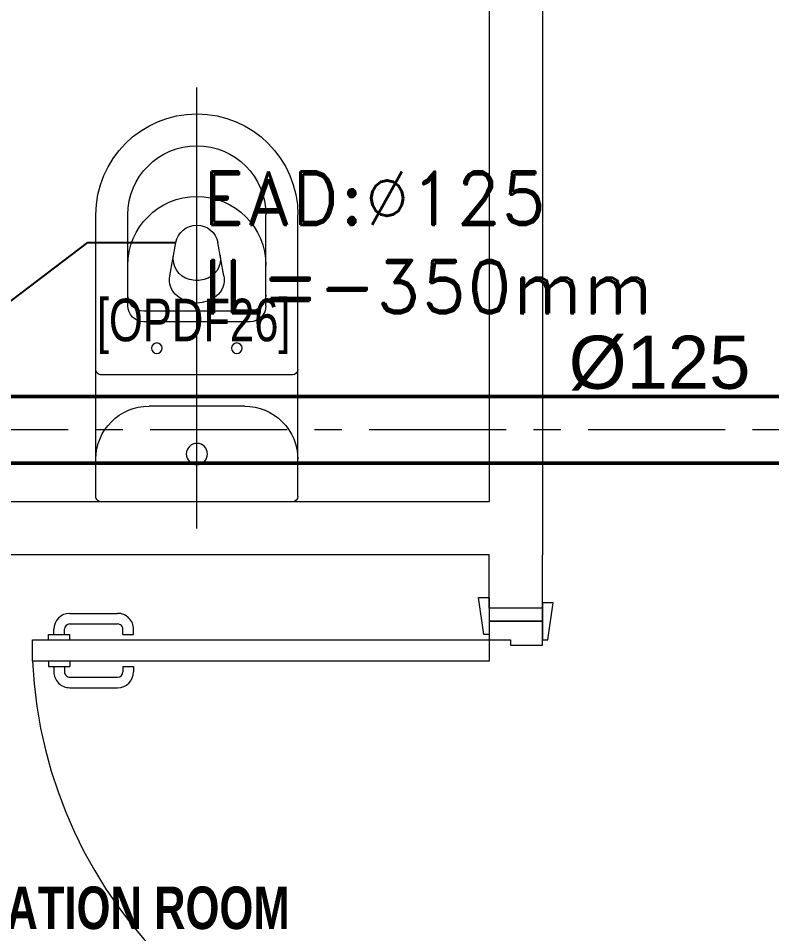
# Model space of a CAD drawing. Header units: millimetres. Extents: x -160614 to 59925, y -157025 to 0.
# Drawn here: x -39838 to -38421, y -112576 to -110853 of the extents above; entities that cross this region are included whole.
import ezdxf
from ezdxf import colors
from ezdxf.entities.mleader import LeaderData, LeaderLine
from ezdxf.math import Vec2, Vec3

# ---------------------------------------------------------------- set-up
doc = ezdxf.new("R2010")
doc.units = ezdxf.units.MM
doc.header["$LTSCALE"] = 8
doc.linetypes.add('AXES', pattern=[50.800000000000004, 31.75, -6.35, 6.35, -6.35])
for name, color, linetype, lineweight in [('72_EGR_BASE_TEXT', 9, 'Continuous', 5), ('72_EGR_EQP_TAG', 9, 'Continuous', 5), ('SANIT', 9, 'Continuous', 5), ('Walls', 9, 'Continuous', 5), ('Wooden Joinery', 9, 'Continuous', 5)]:
    doc.layers.add(name, color=color, linetype=linetype, lineweight=lineweight)
for name, color, linetype in [('A-EXH', 1, 'Continuous'), ('A-EXH-texts', 1, 'Continuous'), ('A-EXH-thin', 8, 'Continuous'), ('AC-EXHAUST-TXT', 25, 'Continuous')]:
    doc.layers.add(name, color=color, linetype=linetype)
doc.styles.add('ARIAL', font='arial.ttf')
doc.styles.add('ROMAND', font='romand.shx')
doc.styles.add('X3G_ENTITY_9EC9', font='swisscl.ttf', dxfattribs={"height": 0.2})
doc.styles.add('X3G_ENTITY_9F38', font='swisscl.ttf', dxfattribs={"height": 0.2})

# ---------------------------------------------------------------- blocks, each defined once
blk = doc.blocks.new('A$C72370EFE')
at = {"layer": 'Wooden Joinery'}
for p, q in [((-0.009999999999990905, -0.03000000000000114), (-0.01000000000010459, -0.07000000000000028)), ((0, -0.03000000000000114), (-0.009999999999990905, -0.03000000000000114)), ((0.04000000000019099, -0.03000000000000114), (0.0500000000001819, -0.03000000000000114)), ((0.0500000000001819, -0.03000000000000114), (0.05000000000029559, -0.07000000000000028)), ((-0.009999999999990905, -0.03999999999999915), (-0.01999999999998181, -0.03999999999999915)), ((0.0500000000001819, -0.03999999999999915), (0.0600000000001728, -0.03999999999999915)), ((-0.009999999999990905, -0.06000000000000227), (-0.01999999999998181, -0.06000000000000227)), ((0.0500000000001819, -0.06000000000000227), (0.0600000000001728, -0.06000000000000227)), ((-0.04999999999995453, -0.07000000000000028), (-0.04999999999984084, -0.1600000000000037)), ((-0.02999999999997272, -0.07000000000000028), (-0.02999999999985903, -0.1600000000000037)), ((0, -0.07000000000000028), (-0.009999999999990905, -0.07000000000000028)), ((0.04000000000019099, -0.07000000000000028), (0.0500000000001819, -0.07000000000000028)), ((0.07000000000016371, -0.07000000000000028), (0.07000000000005002, -0.1600000000000037)), ((0.09000000000014552, -0.07000000000000028), (0.09000000000003183, -0.1600000000000037)), ((-0.009999999999877218, -0.1700000000000017), (-0.01999999999986812, -0.1700000000000017)), ((-0.009999999999877218, -0.1700000000000017), (-0.009999999999877218, -0.1900000000000048)), ((0.05000000000006821, -0.1700000000000017), (0.06000000000005912, -0.1700000000000017)), ((0.05000000000006821, -0.1700000000000017), (0.05000000000006821, -0.1900000000000048)), ((-0.009999999999877218, -0.1900000000000048), (-0.01999999999986812, -0.1900000000000048)), ((0.05000000000006821, -0.1900000000000048), (0.06000000000005912, -0.1900000000000048))]:
    blk.add_line(p, q, dxfattribs=at)
for centre, radius, start, end in [((-0.01999999999998181, -0.07000000000000028), 0.03, 90, 180), ((0.0600000000001728, -0.07000000000000028), 0.03, 0, 90), ((-0.01999999999998181, -0.07000000000000028), 0.01, 90, 180), ((0.0600000000001728, -0.07000000000000028), 0.01, 0, 90), ((-0.01999999999986812, -0.1600000000000037), 0.03, 180, 270), ((-0.01999999999986812, -0.1600000000000037), 0.01, 180, 270), ((0.06000000000005912, -0.1600000000000037), 0.01, 270, 0), ((0.06000000000005912, -0.1600000000000037), 0.03, 270, 0)]:
    blk.add_arc(centre, radius, start, end, dxfattribs=at)
blk = doc.blocks.new('A$C5DAD61B4')
at = {"layer": 'Wooden Joinery'}
for points in [[(80.0034003558103, 959.0632679803384), (80.0034003558103, 969.0637476109405), (10.00004294095561, 979.0642272418336), (10.00004294095561, 959.0632679803384)], [(939.9976447881199, 959.063267980222), (939.9976447881199, 969.0637476109405), (1010.001002202975, 979.0642272417172), (1010.001002202742, 959.0632679802802)], [(70.00292072515003, 859.0632679803675), (70.00292072515003, 849.0627883495908), (-0.0004366899374872446, 839.0623087189888), (-0.0004366899374872446, 859.0632679803675)], [(120.005318878917, 859.0632679802511), (120.0053188809543, -0.0001446793876311858), (80.0034003580804, -0.0001446794458388467), (80.00340035604313, 859.0632679803675)], [(949.9981244192459, 859.0632679802511), (949.9981244192459, 849.062788349649), (1020.001481833868, 839.0623087189306), (1020.001481833868, 859.0632679803675)]]:
    blk.add_lwpolyline(points, close=True, dxfattribs=at)
for points in [[(45.0017216487322, 859.0632679803093), (45.0017216487322, 959.0632679803384), (20.00052257184871, 959.0632679804548), (20.00052257208154, 859.0632679804839), (45.0017216487322, 859.0632679803093)], [(45.00172164849937, 859.0632679806004), (80.00340035604313, 859.0632679803675), (80.00340035604313, 899.0651865034743), (90.0038799867034, 899.065186503125), (90.00387998693623, 959.0632679805713), (45.0017216487322, 959.0632679803384), (45.00172164849937, 859.0632679806004)], [(974.9993234954309, 859.0632679803675), (939.9976447881199, 859.0632679801929), (939.9976447878871, 899.065186503416), (929.9971651574597, 899.0651865031832), (929.997165156994, 959.0632679803966), (974.9993234949652, 959.0632679804548), (974.9993234954309, 859.0632679803675)], [(974.999323495198, 859.0632679803675), (974.9993234949652, 959.0632679804548), (1000.000522571849, 959.0632679803966), (1000.000522572082, 859.0632679803093), (974.999323495198, 859.0632679803675)]]:
    blk.add_lwpolyline(points, dxfattribs=at)
blk.add_arc((80.00340035604313, 859.0632679803675), 859.9942444320768, 272.6660275778568, 0, dxfattribs=at)
at = {"layer": 'Wooden Joinery', "xscale": 999.9999999998854, "yscale": 999.9999999998854, "zscale": 999.9999999998854, "rotation": 180}
blk.add_blockref('A$C72370EFE', (120.0053188811871, -0.000144679271215864), dxfattribs=at)
blk = doc.blocks.new('WC manta')
at = {"layer": 'SANIT'}
for p, q in [((-0.1200000000000032, 0.1899999999999835), (0.4100000000000383, 0.1899999999998698)), ((-0.1300000000000026, 0.1799999999999784), (-0.1300000000000021, -0.1800000000000352)), ((0.1089999999999978, 0.1799999999999784), (0.1089999999999973, -0.180000000000021)), ((0.2389999999999977, 0.1299999999999812), (0.4100000000000001, 0.1299999999999955)), ((0.0499999999999976, 0.08999999999997499), (0.04999999999999849, -0.09000000000001762)), ((0.2089999999999979, 0.0999999999999801), (0.2089999999999979, -0.1000000000000085)), ((0.2289999999999979, 0.0999999999999801), (0.2289999999999979, -0.1000000000000085)), ((0.2955435778343052, 0.05099335474704958), (0.3580878172658544, 0.03932111432524721)), ((-0.1800000000000019, -1.4210854715202e-14), (0.6499999999999972, 0)), ((0.2955435778343083, -0.05099335474706379), (0.358087817265849, -0.03932111432530405)), ((0.2389999999999994, -0.1300000000000097), (0.4100000000000001, -0.1299999999999812)), ((-0.120000000000001, -0.1900000000000404), (0.410000000000077, -0.1899999999998272))]:
    blk.add_line(p, q, dxfattribs=at)
for centre, radius in [((0.1589999999999976, 0.07524999999998272), 0.01), ((-0.04000000000000181, -1.4210854715202e-14), 0.02), ((0.1589999999999976, -0.07525000000001114), 0.01)]:
    blk.add_circle(centre, radius, dxfattribs=at)
for centre, radius, start, end in [((-0.1200000000000028, 0.1799999999999784), 0.01, 90.00000000000281, 180), ((-0.05000000000000249, 0.08999999999997499), 0.1, 0, 90.0000000000015), ((0.1189999999999976, 0.1799999999999784), 0.01, 90, 180), ((0.4099999999999997, 0), 0.1899999999999977, 270, 90), ((0.2389999999999977, 0.0999999999999801), 0.03, 90, 180), ((0.2589999999999977, 0.0999999999999801), 0.03, 90, 180), ((0.3146591216085324, -1.4210854715202e-14), 0.1299999999999977, 270, 90), ((0.4099999999999997, 0), 0.1299999999999977, 270, 90), ((0.302892476788585, 1.4210854715202e-14), 0.05876042778213645, 141.5249730953281, 218.475026904783), ((0.2882053240761837, 0.01167224042180237), 0.04, 79.42885282056038, 141.5249730953252), ((0.3271417994111214, 0.004405769433930118), 0.04, 79.42885282056035, 166.4175867627366), ((0.3507495635077338, -2.842170943040401e-14), 0.04, 280.5711471794227, 79.42885282056916), ((0.3453775567838338, 1.4210854715202e-14), 0.05876042778213645, 166.4175867627366, 193.5824132373916), ((0.3271417994111308, -0.004405769433944329), 0.04, 193.5824132373898, 280.5711471793922), ((0.2882053240762104, -0.01167224042180237), 0.04, 218.4750269047819, 280.5711471794153), ((-0.0500000000000016, -0.09000000000001762), 0.1, 270.0000000000061, 0), ((0.2389999999999977, -0.1000000000000085), 0.03, 180, 270), ((0.2589999999999977, -0.1000000000000085), 0.03, 180, 270), ((-0.1200000000000023, -0.1800000000000352), 0.01, 180, 270.0000000000084), ((0.1189999999999971, -0.180000000000021), 0.01, 180, 270.0000000000009)]:
    blk.add_arc(centre, radius, start, end, dxfattribs=at)
blk = doc.blocks.new('1stF')
at = {"layer": 'Walls', "color": 9}
for p, q in [((-38852.34296296973, -108534.4592633959, 0.1044569282078957), (-38852.34296296962, -111862.613042568, 0.1044569282078957)), ((-38952.34296296962, -109942.6130425819, 0.1044569282078957), (-38952.34296296962, -111762.6130425681, 0.1044569282078957)), ((-38952.34296296962, -111762.6130425681, 0.1044569282078957), (-40652.34296296962, -111762.613042568, 0.1044569282078957)), ((-38952.34296296962, -111862.6130425681, 0.1044569282078957), (-41372.34296296962, -111862.613042568, 0.1044569282078957)), ((-38952.34296296962, -111962.613042568, 0.1044569282078957), (-38952.34296296962, -111862.6130425681, 0.1044569282078957)), ((-38852.34296296962, -111962.613042568, 0.1044569282078957), (-38852.34296296962, -111862.613042568, 0.1044569282078957))]:
    blk.add_line(p, q, dxfattribs=at)
at = {"layer": 'SANIT', "color": 9, "xscale": -999.9999999999995, "yscale": 999.9999999999995, "zscale": 999.9999999999995, "rotation": 270}
blk.add_blockref('WC manta', (-39502.34296296962, -111632.613042568, 0.1044569282078957), dxfattribs=at)
at = {"layer": 'Wooden Joinery', "color": 9, "rotation": 270}
blk.add_blockref('A$C5DAD61B4', (-39811.40623094996, -111942.6125199962, 0.1044569282078957), dxfattribs=at)
at = {"layer": '72_EGR_BASE_TEXT', "color": 9, "insert": (-39508.35458919144, -111380.4541101654, 0.104457517293059), "char_height": 80, "attachment_point": 2, "style": 'X3G_ENTITY_9F38'}
blk.add_mtext('[OPDF26]', dxfattribs=at)
at = {"layer": '72_EGR_BASE_TEXT', "color": 9, "insert": (-40735.42783707521, -112486.8301848307, -5.889685835980263e-07), "char_height": 80, "width": 3432.03320691362, "attachment_point": 2, "style": 'X3G_ENTITY_9EC9'}
blk.add_mtext('{\\fSwis721 LtCn BT|b1|i0|c0|p34;NEPHROLOGY AND UROLOGY CONSULTATION / EXAMINATION ROOM}', dxfattribs=at)
blk = doc.blocks.new('HVACFF')
at = {"layer": 'A-EXH', "lineweight": 50, "ltscale": 1.014}
for p, q in [((-38096.24172335066, -111564.7481172558), (-40358.72028916277, -111564.7481172558)), ((-38096.24172335066, -111564.7481172558), (-40358.72028916277, -111564.7481172558)), ((-38096.24172335066, -111689.7481172558), (-40358.72028916277, -111689.7481172558)), ((-38096.24172335066, -111689.7481172558), (-40358.72028916277, -111689.7481172558))]:
    blk.add_line(p, q, dxfattribs=at)
at = {"layer": 'A-EXH-thin', "linetype": 'AXES', "lineweight": 20, "ltscale": 1.014}
blk.add_line((-38096.24172335066, -111627.2481172558), (-40358.72028916277, -111627.2481172558), dxfattribs=at)
blk.add_line((-38096.24172335066, -111627.2481172558), (-40358.72028916277, -111627.2481172558), dxfattribs=at)
at = {"layer": 'A-EXH-texts', "lineweight": 15, "style": 'ARIAL'}
blk.add_text('Ø125', height=100, dxfattribs=at).set_placement((-38802.62305053271, -111549.9790271398))
blk.add_text('Ø125', height=100, dxfattribs=at).set_placement((-38802.62305053271, -111549.9790271398))
at = {"layer": 'AC-EXHAUST-TXT'}
ml = blk.add_multileader_mtext('Standard', dxfattribs=at)
ml.set_content('{\\C152;\\c12285479;EAD:%%C125\\P\\C1;IL=-350mm}', color=256, style='ROMAND')
ml.set_leader_properties(color=256)
ml.build(insert=Vec2(0, 0))
ml.multileader.update_dxf_attribs({"text_left_attachment_type": 2, "text_right_attachment_type": 2, "dogleg_length": 487.7051664219338, "arrow_head_size": 100})
ctx = ml.context
ctx.base_point, ctx.char_height, ctx.arrow_head_size, ctx.landing_gap_size, ctx.plane_origin, ctx.plane_x_axis, ctx.plane_y_axis = Vec3(-39541.66407729492, -111274.5252253022, 4.194520057887719e-09), 100, 100, 50, Vec3(-34539.06219699113, -116584.9680546962, -1.154786174164732e-08), Vec3(0.9999999999453071, -1.045877037983423e-05, 3.383039458371172e-23), Vec3(1.045877037983423e-05, 0.9999999999453071, 2.964448994077273e-12)
ctx.left_attachment, ctx.right_attachment = 2, 2
notes = []
notes.append((ctx, [(0, (1, 1, 0), (-39707.23014286971, -111274.5234936847, 4.194520057882119e-09), (0.9999999999453071, -1.045877037983423e-05, 3.383039458371172e-23), 165.5660655838383, [(2, [(-40120.03733756156, -111587.3526758084, 3.267141104786741e-09)], 0, [])])]))
ctx.mtext.insert, ctx.mtext.text_direction, ctx.mtext.rotation, ctx.mtext.flow_direction, ctx.mtext.extrusion = Vec3(-39491.66268279494, -111141.1924149147, 4.589779923766381e-09), Vec3(0.9999999999453071, -1.045877037983423e-05, 3.383039458371172e-23), 6.283174848409206, 5, Vec3(-3.100452516275057e-17, -2.964448993913593e-12, 1)
for ctx, leaders in notes:
    for number, flags, end, landing, length, lines in leaders:
        leader = LeaderData()
        leader.index, (leader.has_last_leader_line, leader.has_dogleg_vector, leader.attachment_direction) = number, flags
        leader.last_leader_point, leader.dogleg_vector, leader.dogleg_length = Vec3(end), Vec3(landing), length
        for number, points, colour, breaks in lines:
            line = LeaderLine()
            line.index, line.vertices, line.color, line.breaks = number, Vec3.list(points), colors.encode_raw_color(colour), breaks
            leader.lines.append(line)
        ctx.leaders.append(leader)

msp = doc.modelspace()

# ---------------------------------------------------------------- linework, layer by layer
at = {"layer": 'A-EXH-thin', "linetype": 'AXES', "lineweight": 20, "ltscale": 1.014}
msp.add_line((-38096.24172335066, -111627.2481172558), (-40358.72028916277, -111627.2481172558), dxfattribs=at)

# ---------------------------------------------------------------- block references
at = {"layer": '72_EGR_EQP_TAG'}
msp.add_blockref('1stF', (0, 0), dxfattribs=at)
at = {"layer": 'A-EXH'}
msp.add_blockref('HVACFF', (0, 0), dxfattribs=at)

doc.saveas('drawing.dxf')
